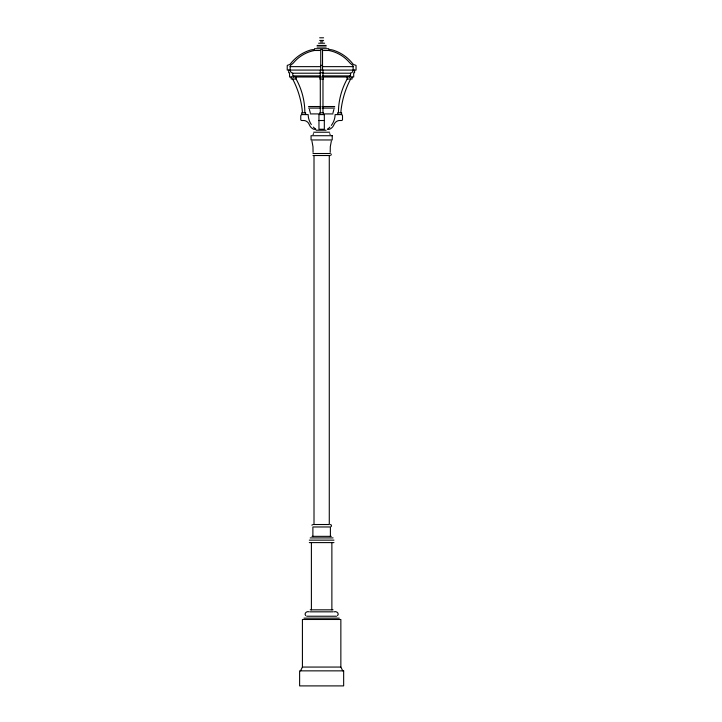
<?xml version="1.0" encoding="UTF-8"?>
<svg xmlns="http://www.w3.org/2000/svg" width="722" height="722" viewBox="0 0 722 722"><rect width="100%" height="100%" fill="white"/><g stroke="black" fill="none" stroke-linecap="round" stroke-linejoin="round"><path stroke-width="1.08" d="M313.068 152.378L312.969 146.674L311.931 141.061M332.977 112.876L333.898 109.392M331.344 141.061L330.306 146.674L330.207 152.378M313.547 133.633L313.095 134.59M331.172 155.022L331.172 154.021M300.514 670.855L302.419 667.065L302.419 619.485L340.856 619.485L340.856 667.065L342.76 670.855M311.823 525.129L313.186 524.515M331.263 526.609L331.452 525.129L330.396 524.515M337.553 615.649C339.611 613.438 336.416 610.803 334.051 611.832M319.684 37.797L323.591 37.797M319.684 40.432L323.591 40.432M320.46 41.84L322.815 41.84M318.637 43.221L324.638 43.221M317.057 45.459L326.218 45.459M317.057 47.02L326.218 47.02M314.422 48.708L328.853 48.708M320.604 75.891L292.753 75.891L292.753 73.211A3.439 3.439 0 0 1 290.136 70.079L290.136 66.641A2.374 2.374 0 0 1 291.192 64.754A13.628 13.628 0 0 0 293.962 62.309A35.947 35.947 0 0 1 314.422 50.495L319.774 50.495M323.51 50.495L328.853 50.495A35.947 35.947 0 0 1 349.313 62.309A13.628 13.628 0 0 0 352.083 64.754A2.374 2.374 0 0 1 353.139 66.641L353.139 70.079A3.439 3.439 0 0 1 350.522 73.211L350.522 75.891L322.671 75.891M320.748 65.386L322.535 65.386M290.136 66.641L320.622 66.641M322.662 66.641L353.139 66.641M320.297 72.76L322.978 72.76M292.753 73.211L320.568 73.211M322.707 73.211L350.522 73.211M304.846 112.803A69.303 69.303 0 0 0 296.11 79.014L291.192 79.014L291.192 77.001M338.428 112.803A69.303 69.303 0 0 1 347.174 79.014L352.083 79.014L352.083 77.001M308.547 106.522L320.965 106.522M322.319 106.522L334.728 106.522M308.547 108.083L320.965 108.083M322.671 108.083L334.728 108.083M310.279 113.914L319.566 113.914M323.51 113.914L333.004 113.914M313.357 127.09A18.889 18.889 0 0 0 315.803 129.247L313.664 129.247A8.556 8.556 0 0 1 309.233 124.518A6.317 6.317 0 0 0 304.152 120.511L301.85 120.511A1.002 1.002 0 0 1 300.767 119.518L300.767 115.944A1.579 1.579 0 0 1 301.67 114.59L308.186 114.59A17.545 17.545 0 0 0 308.7 118.598A18.889 18.889 0 0 0 311.326 124.545M329.918 127.09A18.889 18.889 0 0 1 327.472 129.247L329.611 129.247A8.556 8.556 0 0 0 334.042 124.518A6.317 6.317 0 0 1 339.132 120.511L341.434 120.511A1.002 1.002 0 0 0 342.508 119.518L342.508 115.944A1.579 1.579 0 0 0 341.614 114.59L335.089 114.59A17.545 17.545 0 0 1 334.575 118.598A18.889 18.889 0 0 1 331.326 125.429M318.962 120.511L324.322 120.511M316.101 130.213L326.109 130.213M313.637 132.225L329.647 132.225M312.978 153.515L330.297 153.515M312.978 155.528L330.297 155.528M311.994 536.347L331.29 536.347M310.207 537.908L333.077 537.908M309.314 540.146L333.961 540.146M309.314 542.601L333.961 542.601M310.207 609.828L333.077 609.828M309.224 611.832C306.868 610.803 303.673 613.438 305.722 615.649M310.207 611.832L333.077 611.832M306.724 616.227L336.551 616.227M303.98 618.149L339.295 618.149M302.419 667.065L340.856 667.065M330.18 134.59L329.728 133.633M309.386 109.392L310.298 112.876M354.592 70.079L354.592 72.76L353.699 72.76L353.699 77.001L289.576 77.001L289.576 72.76L288.683 72.76L288.683 70.079M349.628 75.891L349.628 77.001M347.174 77.001L347.174 79.014M341.614 114.59L341.614 112.803L337.661 112.803L337.661 114.59M331.876 542.601L331.876 609.828M330.396 536.347L330.396 526.97L312.888 526.97L312.888 536.347M329.277 155.528L329.277 524.515L314.007 524.515L314.007 155.528M328.853 50.495L328.853 49.601A13.691 13.691 0 0 1 333.429 50.242A39.918 39.918 0 0 1 352.381 63.265L352.589 63.536A3.836 3.836 0 0 0 354.782 64.953L356.045 65.386L356.045 70.079L287.23 70.079L287.23 65.386L288.493 64.953A3.836 3.836 0 0 0 290.695 63.536L290.894 63.265A39.918 39.918 0 0 1 309.846 50.242A13.691 13.691 0 0 1 314.422 49.601L314.422 50.495M323.429 77.001L323.429 79.014L319.855 79.014L319.855 77.001M323.429 114.59L323.429 112.803L319.855 112.803L319.855 114.59M322.978 70.079L322.978 77.001M322.978 79.014L322.978 112.803M322.535 70.079L322.535 49.601L320.748 49.601L320.748 70.079M320.297 70.079L320.297 77.001M320.297 79.014L320.297 112.803M311.399 542.601L311.399 609.828M305.614 114.59L305.614 112.803L301.67 112.803L301.67 114.59M296.11 77.001L296.11 79.014M293.646 75.891L293.646 77.001M340.802 112.803A87.543 87.543 0 0 1 350.639 79.014M292.645 79.014A87.543 87.543 0 0 1 302.473 112.803M324.322 114.59L318.962 114.59L318.962 129.247L324.322 129.247L324.322 114.59M332.219 135.718L311.056 135.718L311.056 139.96L332.219 139.96L332.219 135.718M343.654 670.855L299.621 670.855L299.621 685.9L343.654 685.9L343.654 670.855"/></g></svg>
